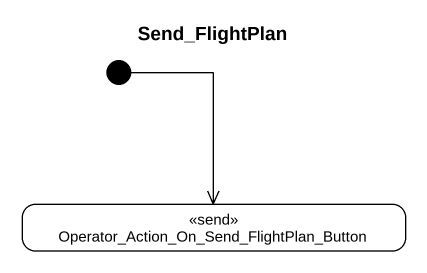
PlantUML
@startuml
title Send_FlightPlan
hide empty description
state "Operator_Action_On_Send_FlightPlan_Button" as Operator_Action_On_Send <<send>>
[*] --> Operator_Action_On_Send
@enduml
